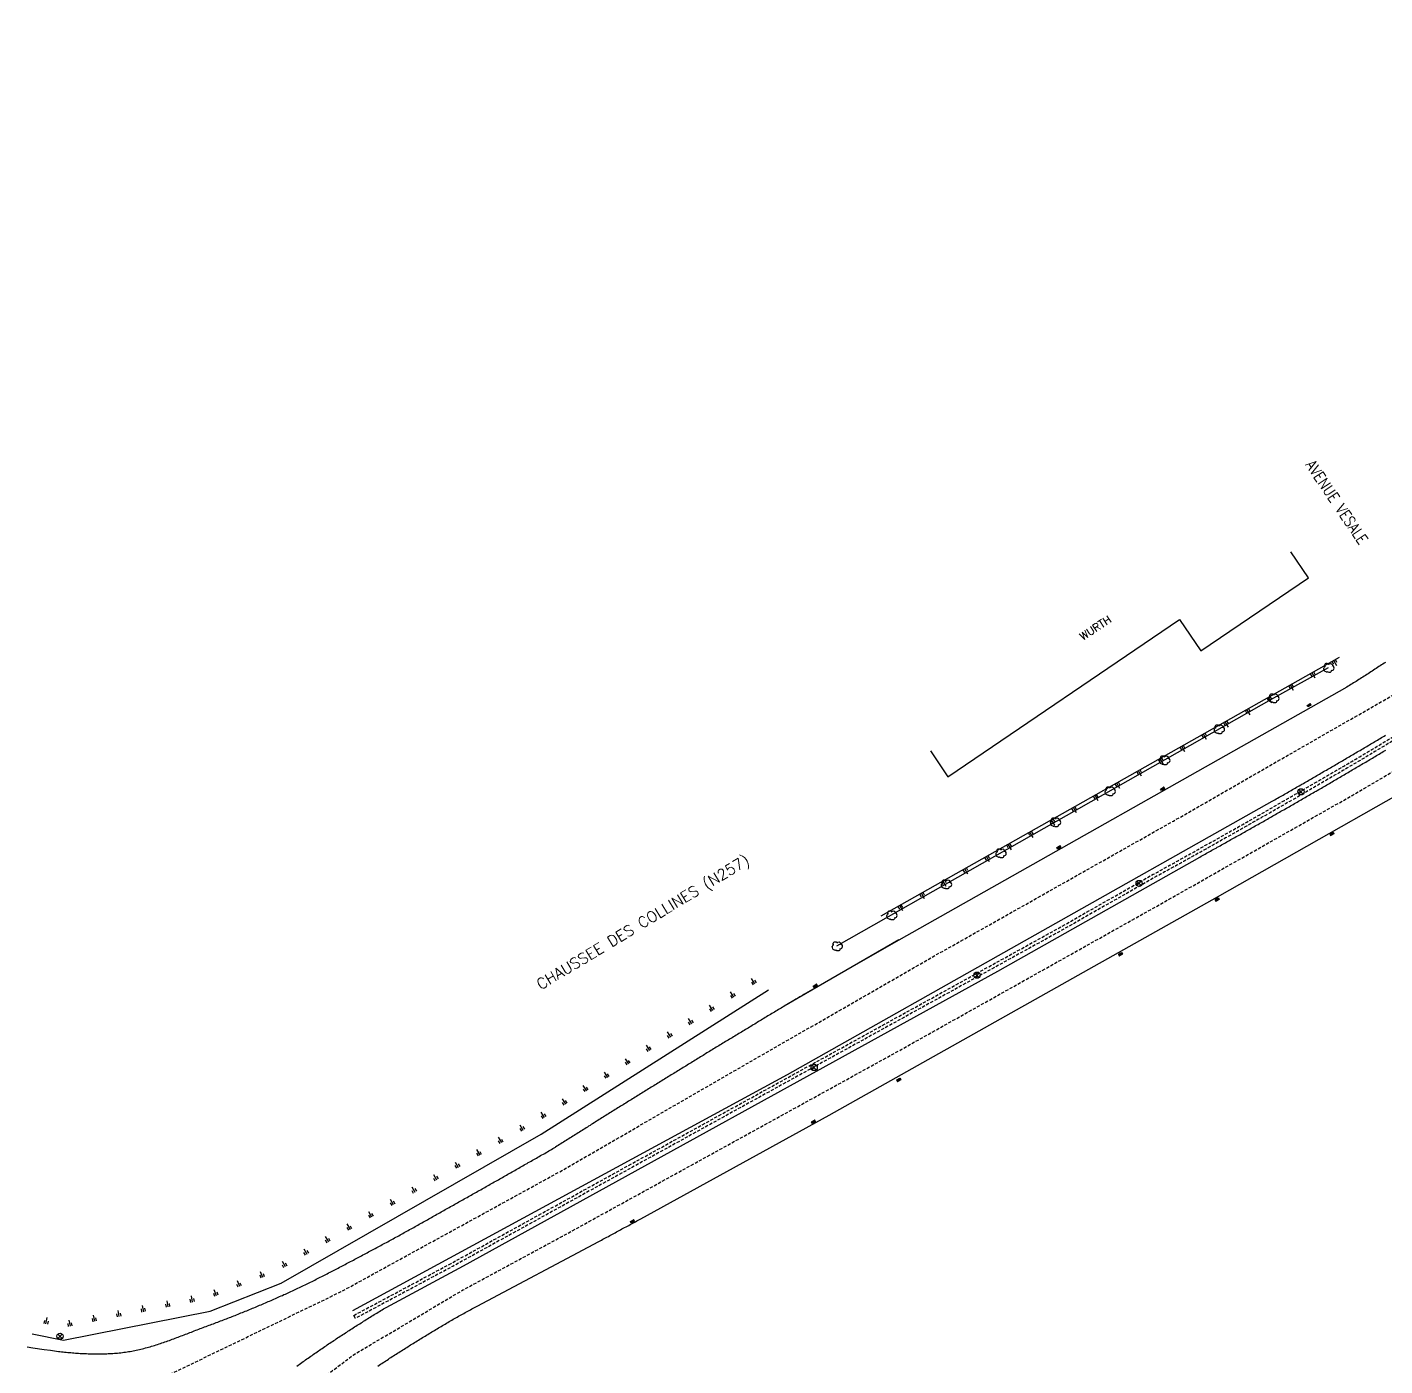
# Model space of a CAD drawing. Header units: millimetres. Extents: x 164999 to 165565, y 157669 to 158000.
# Drawn here: x 165112 to 165329.9, y 157785.1 to 158000 of the extents above; entities that cross this region are included whole.
import ezdxf
from ezdxf.enums import TextEntityAlignment as Align

# ---------------------------------------------------------------- set-up
doc = ezdxf.new("R2010")
doc.units = ezdxf.units.MM
doc.linetypes.add('DASHED', pattern=[0.75, 0.5, -0.25])
doc.layers.get('0').update_dxf_attribs({"linetype": 'CONTINUOUS'})
for name, color, linetype in [('W0001', 6, 'DASHED'), ('W0008', 7, 'CONTINUOUS'), ('W0100', 7, 'CONTINUOUS'), ('W0112', 1, 'DASHED'), ('W0211', 2, 'CONTINUOUS'), ('W0300', 7, 'CONTINUOUS'), ('W0302', 3, 'CONTINUOUS'), ('W0400', 7, 'CONTINUOUS'), ('W0469', 7, 'CONTINUOUS'), ('W0984', 7, 'CONTINUOUS'), ('W0989', 7, 'CONTINUOUS')]:
    doc.layers.add(name, color=color, linetype=linetype)
doc.styles.get("Standard").update_dxf_attribs({"font": 'romans.shx', "width": 0.85})

# ---------------------------------------------------------------- blocks, each defined once
blk = doc.blocks.new('T400')
for p, q in [((-0.15, 0.3), (0.15, 0.3)), ((-0.15, -0.25), (-0.15, 0.3)), ((-0.15, 0.15), (0.15, 0.15)), ((-0.15, 0), (0.15, 0)), ((0.15, 0.3), (0.15, -0.25)), ((-0.15, -0.15), (0.15, -0.15)), ((-0.15, -0.25), (-0.15, -0.3)), ((-0.15, -0.3), (0.15, -0.3)), ((0.15, -0.3), (0.15, -0.25))]:
    blk.add_line(p, q)
blk = doc.blocks.new('t211o')
at = {"color": 0, "linetype": 'Continuous'}
for p, q in [((-0.29, 0.5), (-0.29, 0)), ((0, 1), (0, 0)), ((0.29, 0.5), (0.29, 0))]:
    blk.add_line(p, q, dxfattribs=at)
blk = doc.blocks.new('T300')
for p, q in [((-0.8, 0.51), (-0.86, 0.34)), ((-0.86, 0.34), (-0.86, 0.17)), ((-0.86, 0.17), (-0.74, 0.06)), ((-0.69, 0.63), (-0.8, 0.51)), ((-0.8, -0.06), (-0.74, 0.06)), ((-0.74, 0.06), (-0.69, 0.11)), ((-0.57, 0.69), (-0.69, 0.63)), ((-0.46, 0.69), (-0.57, 0.69)), ((-0.29, 0.63), (-0.46, 0.69)), ((-0.29, 0.63), (-0.17, 0.74)), ((-0.23, 0.57), (-0.29, 0.63)), ((-0.17, 0.74), (-0.06, 0.8)), ((-0.06, 0.8), (0.06, 0.8)), ((0.06, 0.8), (0.23, 0.74)), ((0.23, 0.74), (0.34, 0.63)), ((0.34, 0.63), (0.4, 0.51)), ((0.46, 0.46), (0.34, 0.46)), ((0.4, 0.51), (0.4, 0.46)), ((0.57, 0.4), (0.46, 0.46)), ((0.57, 0.4), (0.69, 0.29)), ((0.69, 0.29), (0.74, 0.17)), ((0.74, 0.06), (0.69, -0.17)), ((0.74, 0.17), (0.74, 0.06)), ((-0.8, -0.17), (-0.8, -0.06)), ((-0.8, -0.23), (-0.8, -0.17)), ((-0.74, -0.34), (-0.8, -0.23)), ((-0.69, -0.4), (-0.74, -0.34)), ((-0.51, -0.46), (-0.69, -0.4)), ((-0.4, -0.46), (-0.51, -0.46)), ((-0.4, -0.46), (-0.34, -0.46)), ((-0.34, -0.46), (-0.34, -0.4)), ((-0.34, -0.51), (-0.34, -0.46)), ((-0.29, -0.63), (-0.34, -0.51)), ((-0.17, -0.74), (-0.29, -0.63)), ((-0.06, -0.8), (-0.17, -0.74)), ((0.06, -0.8), (-0.06, -0.8)), ((0.17, -0.74), (0.06, -0.8)), ((0.23, -0.69), (0.17, -0.74)), ((0.29, -0.46), (0.23, -0.46)), ((0.29, -0.63), (0.23, -0.69)), ((0.46, -0.4), (0.29, -0.46)), ((0.34, -0.51), (0.29, -0.63)), ((0.34, -0.51), (0.34, -0.46)), ((0.57, -0.34), (0.46, -0.4)), ((0.63, -0.29), (0.57, -0.34)), ((0.69, -0.17), (0.63, -0.29))]:
    blk.add_line(p, q)
blk = doc.blocks.new('T469')
at = {"color": 0, "linetype": 'Continuous', "flags": 128}
for points in [[(-0.35, 0.35), (0.35, -0.35)], [(-0.35, -0.35), (0.35, 0.35)]]:
    blk.add_lwpolyline(points, dxfattribs=at)
at = {"color": 0, "linetype": 'Continuous'}
blk.add_circle((0, 0), 0.5, dxfattribs=at)

msp = doc.modelspace()

# ---------------------------------------------------------------- linework, layer by layer
at = {"layer": 'W0001', "flags": 128}
for points in [[(165126.04, 157779.81), (165136.56, 157784.49), (165162.43, 157796.99), (165197.44, 157816.2), (165227.45, 157833.54), (165258, 157851.09), (165295.99, 157872.54), (165331.01, 157892.64), (165381.92, 157922.93), (165444.11, 157958.41), (165469.32, 157972.84), (165516.18, 158000)], [(165134.46, 157764.07), (165141.89, 157769.71), (165153.2, 157778.4), (165164.37, 157786.81), (165181.96, 157797.25), (165197.93, 157805.88), (165252.3, 157835.85), (165294.35, 157859.44), (165324.67, 157876.64), (165344.36, 157888.18), (165388.68, 157914.9), (165460.56, 157955.54), (165494.76, 157974.88), (165519.33, 157989.47), (165539.04, 157999.76), (165539.61, 158000)]]:
    msp.add_lwpolyline(points, dxfattribs=at)
at = {"layer": 'W0008', "flags": 128}
for points in [[(165330.02, 157898.01), (165329.81, 157897.87), (165329.59, 157897.74), (165329.38, 157897.6), (165329.17, 157897.47), (165328.96, 157897.33), (165328.75, 157897.19), (165328.54, 157897.05), (165328.33, 157896.9), (165328.12, 157896.76), (165327.91, 157896.62), (165327.7, 157896.48), (165327.49, 157896.34), (165327.28, 157896.2), (165327.07, 157896.06), (165326.85, 157895.92), (165326.64, 157895.79), (165326.43, 157895.65), (165326.21, 157895.51), (165326, 157895.38), (165325.78, 157895.24), (165325.57, 157895.11), (165325.35, 157894.97), (165325.14, 157894.84), (165324.92, 157894.71), (165324.71, 157894.57), (165324.49, 157894.44), (165324.27, 157894.31), (165324.05, 157894.18), (165323.84, 157894.05), (165250.72, 157852.72), (165236.69, 157844.68), (165236.48, 157844.55), (165236.26, 157844.43), (165236.05, 157844.3), (165235.83, 157844.17), (165235.62, 157844.05), (165235.41, 157843.92), (165235.19, 157843.79), (165234.98, 157843.66), (165234.77, 157843.54), (165234.55, 157843.41), (165234.34, 157843.28), (165234.13, 157843.15), (165233.91, 157843.03), (165233.7, 157842.9), (165233.49, 157842.77), (165233.27, 157842.64), (165233.06, 157842.51), (165232.85, 157842.39), (165232.63, 157842.26), (165232.42, 157842.13), (165232.21, 157842), (165231.99, 157841.88), (165231.78, 157841.75), (165231.57, 157841.62), (165231.35, 157841.49), (165231.14, 157841.36), (165230.93, 157841.24), (165230.71, 157841.11), (165230.5, 157840.98), (165230.29, 157840.85), (165230.07, 157840.72), (165229.86, 157840.59), (165229.65, 157840.47), (165229.43, 157840.34), (165229.22, 157840.21), (165229.01, 157840.08), (165228.8, 157839.95), (165228.58, 157839.82), (165228.37, 157839.7), (165228.16, 157839.57), (165227.94, 157839.44), (165227.73, 157839.31), (165227.52, 157839.18), (165227.3, 157839.05), (165227.09, 157838.92), (165226.88, 157838.79), (165226.67, 157838.67), (165226.45, 157838.54), (165226.24, 157838.41), (165226.03, 157838.28), (165225.82, 157838.15), (165225.6, 157838.02), (165225.39, 157837.89), (165225.18, 157837.76), (165224.97, 157837.63), (165224.75, 157837.51), (165224.54, 157837.38), (165224.33, 157837.25), (165224.12, 157837.12), (165223.9, 157836.99), (165223.69, 157836.86), (165223.48, 157836.73), (165223.27, 157836.6), (165223.05, 157836.47), (165222.84, 157836.34), (165222.63, 157836.21), (165222.42, 157836.08), (165222.2, 157835.95), (165221.99, 157835.82), (165221.78, 157835.69), (165221.57, 157835.56), (165221.35, 157835.43), (165221.14, 157835.3), (165220.93, 157835.17), (165220.72, 157835.05), (165220.51, 157834.92), (165220.29, 157834.79), (165220.08, 157834.66), (165219.87, 157834.53), (165219.66, 157834.4), (165219.44, 157834.26), (165219.23, 157834.13), (165219.02, 157834), (165218.8, 157833.87), (165218.59, 157833.74), (165218.37, 157833.61), (165218.16, 157833.48), (165217.95, 157833.34), (165217.73, 157833.21), (165217.52, 157833.08), (165217.3, 157832.95), (165217.09, 157832.82), (165216.88, 157832.69), (165216.66, 157832.56), (165216.45, 157832.42), (165216.23, 157832.29), (165216.02, 157832.16), (165215.81, 157832.03), (165215.59, 157831.9), (165215.38, 157831.77), (165215.16, 157831.63), (165214.95, 157831.5), (165214.74, 157831.37), (165214.52, 157831.24), (165214.31, 157831.11), (165214.1, 157830.97), (165213.88, 157830.84), (165213.67, 157830.71), (165213.45, 157830.58), (165213.24, 157830.45), (165213.03, 157830.31), (165212.81, 157830.18), (165212.6, 157830.05), (165212.39, 157829.92), (165212.17, 157829.79), (165211.96, 157829.65), (165211.75, 157829.52), (165211.53, 157829.39), (165211.32, 157829.26), (165211.11, 157829.12), (165210.89, 157828.99), (165210.68, 157828.86), (165210.47, 157828.73), (165210.25, 157828.6), (165210.04, 157828.46), (165209.83, 157828.33), (165209.61, 157828.2), (165209.4, 157828.07), (165209.19, 157827.93), (165208.97, 157827.8), (165208.76, 157827.67), (165208.55, 157827.54), (165208.33, 157827.4), (165208.12, 157827.27), (165207.91, 157827.14), (165207.69, 157827), (165207.48, 157826.87), (165207.27, 157826.74), (165207.05, 157826.61), (165206.84, 157826.47), (165206.63, 157826.34), (165206.41, 157826.21), (165206.2, 157826.08), (165205.99, 157825.94), (165205.77, 157825.81), (165205.56, 157825.68), (165205.35, 157825.54), (165205.14, 157825.41), (165204.92, 157825.28), (165204.71, 157825.14), (165204.5, 157825.01), (165204.28, 157824.88), (165204.07, 157824.74), (165203.86, 157824.61), (165203.64, 157824.48), (165203.43, 157824.35), (165203.22, 157824.21), (165203.01, 157824.08), (165202.79, 157823.95), (165202.58, 157823.81), (165202.37, 157823.68), (165202.15, 157823.55), (165201.94, 157823.41), (165201.73, 157823.28), (165201.52, 157823.15), (165201.3, 157823.01), (165201.09, 157822.88), (165200.88, 157822.74), (165200.67, 157822.61), (165200.45, 157822.48), (165200.24, 157822.34), (165200.03, 157822.21), (165199.82, 157822.08), (165199.6, 157821.94), (165199.39, 157821.81), (165199.18, 157821.68), (165198.97, 157821.54), (165198.75, 157821.41), (165198.54, 157821.27), (165198.33, 157821.14), (165198.12, 157821.01), (165197.9, 157820.87), (165197.69, 157820.74), (165197.48, 157820.6), (165197.27, 157820.47), (165197.05, 157820.34), (165196.84, 157820.2)], [(165164.32, 157793.94), (165234.06, 157831.83), (165311.86, 157875.73), (165312.08, 157875.85), (165312.3, 157875.97), (165312.51, 157876.1), (165312.73, 157876.22), (165312.95, 157876.35), (165313.17, 157876.47), (165313.38, 157876.59), (165313.6, 157876.72), (165313.82, 157876.84), (165314.04, 157876.97), (165314.25, 157877.09), (165314.47, 157877.22), (165314.69, 157877.34), (165314.91, 157877.46), (165315.12, 157877.59), (165315.34, 157877.71), (165315.56, 157877.84), (165315.78, 157877.96), (165315.99, 157878.09), (165316.21, 157878.21), (165316.43, 157878.34), (165316.64, 157878.46), (165316.86, 157878.59), (165317.08, 157878.71), (165317.3, 157878.84), (165317.51, 157878.96), (165317.73, 157879.09), (165317.95, 157879.21), (165318.16, 157879.34), (165318.38, 157879.46), (165318.6, 157879.59), (165318.81, 157879.71), (165319.03, 157879.84), (165319.25, 157879.97), (165319.46, 157880.09), (165319.68, 157880.22), (165319.9, 157880.34), (165320.11, 157880.47), (165320.33, 157880.59), (165320.55, 157880.72), (165320.76, 157880.85), (165320.98, 157880.97), (165321.2, 157881.1), (165321.41, 157881.22), (165321.63, 157881.35), (165321.85, 157881.48), (165322.06, 157881.6), (165322.28, 157881.73), (165322.49, 157881.86), (165322.71, 157881.98), (165322.93, 157882.11), (165323.14, 157882.23), (165323.36, 157882.36), (165323.58, 157882.49), (165323.79, 157882.61), (165324.01, 157882.74), (165324.22, 157882.87), (165324.44, 157883), (165324.66, 157883.12), (165324.87, 157883.25), (165325.09, 157883.38), (165325.3, 157883.5), (165325.52, 157883.63), (165325.73, 157883.76), (165325.95, 157883.89), (165326.17, 157884.01), (165326.38, 157884.14), (165326.6, 157884.27), (165326.81, 157884.39), (165327.03, 157884.52), (165327.24, 157884.65), (165327.46, 157884.78), (165327.67, 157884.91), (165327.89, 157885.03), (165328.11, 157885.16), (165328.32, 157885.29), (165328.54, 157885.42), (165328.75, 157885.54), (165328.97, 157885.67), (165329.18, 157885.8), (165329.4, 157885.93), (165329.61, 157886.06), (165329.83, 157886.19), (165330.04, 157886.31)], [(165168.34, 157785.04), (165168.55, 157785.18), (165168.75, 157785.32), (165168.96, 157785.46), (165169.17, 157785.6), (165169.38, 157785.73), (165169.59, 157785.87), (165169.8, 157786.01), (165170.01, 157786.14), (165170.21, 157786.28), (165170.42, 157786.41), (165170.63, 157786.55), (165170.84, 157786.68), (165171.05, 157786.82), (165171.26, 157786.95), (165171.47, 157787.09), (165171.68, 157787.22), (165171.89, 157787.36), (165172.1, 157787.49), (165172.31, 157787.62), (165172.53, 157787.76), (165172.74, 157787.89), (165172.95, 157788.02), (165173.16, 157788.16), (165173.37, 157788.29), (165173.58, 157788.42), (165173.79, 157788.55), (165174, 157788.68), (165174.22, 157788.82), (165174.43, 157788.95), (165174.64, 157789.08), (165174.85, 157789.21), (165175.07, 157789.34), (165175.28, 157789.47), (165175.49, 157789.6), (165175.7, 157789.73), (165175.92, 157789.86), (165176.13, 157789.99), (165176.34, 157790.12), (165176.56, 157790.25), (165176.77, 157790.38), (165176.98, 157790.51), (165177.2, 157790.64), (165177.41, 157790.77), (165177.62, 157790.9), (165177.84, 157791.03), (165178.05, 157791.15), (165178.26, 157791.28), (165178.48, 157791.41), (165178.69, 157791.54), (165178.91, 157791.67), (165179.12, 157791.79), (165179.34, 157791.92), (165179.55, 157792.05), (165179.76, 157792.17), (165179.97, 157792.3), (165180.18, 157792.42), (165180.39, 157792.54), (165180.6, 157792.67), (165180.82, 157792.79), (165181.03, 157792.91), (165181.24, 157793.03), (165181.46, 157793.15), (165181.67, 157793.27), (165181.88, 157793.39), (165182.1, 157793.5), (165182.31, 157793.62), (165182.53, 157793.74), (165182.74, 157793.85), (165182.96, 157793.97), (165183.17, 157794.08), (165183.39, 157794.2), (165183.6, 157794.31), (165183.82, 157794.42), (165184.04, 157794.54), (165184.26, 157794.65), (165203.78, 157805.03), (165204, 157805.15), (165204.22, 157805.27), (165204.44, 157805.39), (165204.65, 157805.51), (165204.87, 157805.62), (165205.09, 157805.74), (165205.31, 157805.86), (165205.53, 157805.98), (165205.74, 157806.1), (165205.96, 157806.22), (165206.18, 157806.34), (165206.4, 157806.45), (165206.62, 157806.57), (165206.84, 157806.69), (165207.06, 157806.81), (165207.27, 157806.93), (165207.49, 157807.05), (165207.71, 157807.16), (165207.93, 157807.28), (165208.15, 157807.4), (165208.37, 157807.52), (165208.58, 157807.63), (165208.8, 157807.75), (165209.01, 157807.86), (165209.23, 157807.98), (165209.44, 157808.1), (165209.66, 157808.21), (165209.87, 157808.33), (165210.09, 157808.44), (165210.3, 157808.56), (165210.52, 157808.67), (165240.75, 157825.3), (165303.1, 157860.37), (165346.45, 157884.97)], [(165155.31, 157785.02), (165155.51, 157785.17), (165155.71, 157785.31), (165155.92, 157785.46), (165156.12, 157785.6), (165156.32, 157785.75), (165156.52, 157785.89), (165156.73, 157786.04), (165156.93, 157786.18), (165157.13, 157786.32), (165157.34, 157786.47), (165157.54, 157786.61), (165157.75, 157786.75), (165157.95, 157786.89), (165158.15, 157787.03), (165158.36, 157787.18), (165158.56, 157787.32), (165158.77, 157787.46), (165158.97, 157787.6), (165159.18, 157787.74), (165159.38, 157787.88), (165159.59, 157788.02), (165159.79, 157788.16), (165160, 157788.3), (165160.21, 157788.44), (165160.41, 157788.58), (165160.62, 157788.72), (165160.83, 157788.86), (165161.03, 157788.99), (165161.24, 157789.13), (165161.45, 157789.27), (165161.65, 157789.41), (165161.86, 157789.55), (165162.07, 157789.68), (165162.27, 157789.82), (165162.48, 157789.96), (165162.69, 157790.09), (165162.9, 157790.23), (165163.11, 157790.36), (165163.32, 157790.5), (165163.52, 157790.64), (165163.73, 157790.77), (165163.94, 157790.91), (165164.15, 157791.04), (165164.36, 157791.18), (165164.57, 157791.31), (165164.78, 157791.44), (165164.99, 157791.58), (165165.2, 157791.71), (165165.41, 157791.84), (165165.62, 157791.98), (165165.83, 157792.11), (165166.04, 157792.24), (165166.25, 157792.37), (165166.46, 157792.51), (165166.67, 157792.64), (165166.88, 157792.77), (165167.09, 157792.9), (165167.31, 157793.03), (165167.52, 157793.16), (165167.73, 157793.29), (165167.94, 157793.42), (165168.15, 157793.55), (165168.37, 157793.68), (165168.58, 157793.81), (165168.79, 157793.94), (165169, 157794.07), (165169.22, 157794.2), (165169.43, 157794.33), (165169.64, 157794.46), (165182.06, 157801.15), (165267.84, 157848.44), (165300.22, 157866.76), (165300.44, 157866.88), (165300.65, 157867), (165300.87, 157867.12), (165301.09, 157867.24), (165301.31, 157867.36), (165301.53, 157867.48), (165301.75, 157867.6), (165301.96, 157867.73), (165302.18, 157867.85), (165302.4, 157867.97), (165302.62, 157868.09), (165302.84, 157868.21), (165303.05, 157868.33), (165303.27, 157868.45), (165303.49, 157868.58), (165303.71, 157868.7), (165303.93, 157868.82), (165304.14, 157868.94), (165304.36, 157869.06), (165304.58, 157869.18), (165304.8, 157869.31), (165305.01, 157869.43), (165305.23, 157869.55), (165305.45, 157869.67), (165305.67, 157869.79), (165305.88, 157869.92), (165306.1, 157870.04), (165306.32, 157870.16), (165306.54, 157870.28), (165306.75, 157870.4), (165306.97, 157870.53), (165307.19, 157870.65), (165307.41, 157870.77), (165307.62, 157870.89), (165307.84, 157871.02), (165308.06, 157871.14), (165308.28, 157871.26), (165308.49, 157871.38), (165308.71, 157871.51), (165308.93, 157871.63), (165309.14, 157871.75), (165309.36, 157871.88), (165309.58, 157872), (165309.8, 157872.12), (165310.01, 157872.25), (165310.23, 157872.37), (165310.45, 157872.49), (165310.66, 157872.61), (165310.88, 157872.74), (165311.1, 157872.86), (165311.31, 157872.98), (165311.53, 157873.11), (165311.75, 157873.23), (165311.96, 157873.36), (165312.18, 157873.48), (165312.4, 157873.6), (165312.62, 157873.73), (165312.83, 157873.85), (165313.05, 157873.97), (165313.26, 157874.1), (165313.48, 157874.22), (165313.7, 157874.35), (165313.91, 157874.47), (165314.13, 157874.59), (165314.35, 157874.72), (165314.56, 157874.84), (165314.78, 157874.97), (165315, 157875.09), (165315.21, 157875.21), (165315.43, 157875.34), (165315.65, 157875.46), (165315.86, 157875.59), (165316.08, 157875.71), (165316.29, 157875.84), (165316.51, 157875.96), (165316.73, 157876.09), (165316.94, 157876.21), (165317.16, 157876.34), (165317.37, 157876.46), (165317.59, 157876.59), (165317.81, 157876.71), (165318.02, 157876.84), (165318.24, 157876.96), (165318.45, 157877.09), (165318.67, 157877.21), (165318.89, 157877.34), (165319.1, 157877.46), (165319.32, 157877.59), (165319.53, 157877.71), (165319.75, 157877.84), (165319.96, 157877.96), (165320.18, 157878.09), (165320.4, 157878.21), (165320.61, 157878.34), (165320.83, 157878.47), (165321.04, 157878.59), (165321.26, 157878.72), (165321.47, 157878.84), (165321.69, 157878.97), (165321.9, 157879.09), (165322.12, 157879.22), (165322.33, 157879.35), (165322.55, 157879.47), (165322.77, 157879.6), (165322.98, 157879.73), (165323.2, 157879.85), (165323.41, 157879.98), (165323.63, 157880.1), (165323.84, 157880.23), (165324.06, 157880.36), (165324.27, 157880.48), (165324.49, 157880.61), (165324.7, 157880.74), (165324.92, 157880.86), (165325.13, 157880.99), (165325.35, 157881.12), (165325.57, 157881.25), (165325.78, 157881.37), (165326, 157881.5), (165326.21, 157881.63), (165326.43, 157881.76), (165326.65, 157881.89), (165326.86, 157882.01), (165327.08, 157882.14), (165327.29, 157882.27), (165327.51, 157882.4), (165327.72, 157882.53), (165327.94, 157882.65), (165328.15, 157882.78), (165328.37, 157882.91), (165328.59, 157883.04), (165328.8, 157883.17), (165329.02, 157883.3), (165329.23, 157883.43), (165329.45, 157883.55), (165329.66, 157883.68), (165329.88, 157883.81), (165330.09, 157883.94)], [(165233.52, 157842.89), (165251.92, 157853.5)], [(165112.03, 157788.11), (165112.96, 157787.98), (165114.75, 157787.72), (165115.77, 157787.57), (165117.04, 157787.39), (165117.29, 157787.36), (165117.54, 157787.33), (165117.8, 157787.3), (165118.05, 157787.27), (165118.3, 157787.25), (165118.55, 157787.23), (165118.8, 157787.21), (165119.05, 157787.19), (165119.3, 157787.17), (165119.55, 157787.15), (165119.8, 157787.13), (165120.05, 157787.11), (165120.3, 157787.09), (165120.55, 157787.08), (165120.8, 157787.06), (165121.05, 157787.05), (165121.3, 157787.04), (165121.55, 157787.03), (165121.8, 157787.02), (165122.05, 157787.01), (165122.3, 157787), (165122.55, 157787), (165122.8, 157786.99), (165123.06, 157786.99), (165123.31, 157786.99), (165123.56, 157786.99), (165123.81, 157786.99), (165124.06, 157786.99), (165124.31, 157787), (165124.56, 157787.01), (165124.81, 157787.01), (165125.06, 157787.03), (165125.31, 157787.04), (165125.56, 157787.05), (165125.81, 157787.07), (165126.06, 157787.09), (165126.31, 157787.11), (165126.56, 157787.13), (165126.81, 157787.16), (165127.06, 157787.18), (165127.31, 157787.21), (165127.56, 157787.25), (165127.81, 157787.28), (165128.06, 157787.32), (165128.31, 157787.36), (165128.56, 157787.4), (165128.81, 157787.44), (165129.06, 157787.49), (165129.31, 157787.54), (165129.55, 157787.59), (165129.8, 157787.65), (165130.05, 157787.7), (165130.29, 157787.76), (165130.54, 157787.82), (165130.78, 157787.88), (165131.03, 157787.94), (165131.27, 157788.01), (165131.51, 157788.08), (165131.75, 157788.14), (165132, 157788.21), (165132.24, 157788.29), (165132.48, 157788.36), (165132.72, 157788.43), (165132.96, 157788.51), (165133.2, 157788.59), (165133.44, 157788.67), (165133.67, 157788.75), (165133.91, 157788.83), (165134.15, 157788.91), (165134.39, 157788.99), (165134.62, 157789.08), (165134.86, 157789.16), (165135.1, 157789.25), (165135.33, 157789.33), (165135.57, 157789.42), (165135.81, 157789.51), (165136.04, 157789.6), (165136.28, 157789.69), (165136.51, 157789.78), (165136.75, 157789.87), (165136.98, 157789.96), (165137.22, 157790.05), (165137.45, 157790.14), (165137.69, 157790.23), (165137.92, 157790.32), (165138.16, 157790.41), (165138.39, 157790.5), (165138.63, 157790.6), (165138.86, 157790.69), (165139.1, 157790.78), (165139.33, 157790.87), (165139.57, 157790.96), (165139.8, 157791.05), (165140.04, 157791.14), (165140.27, 157791.23), (165140.51, 157791.32), (165140.75, 157791.4), (165140.98, 157791.49), (165141.22, 157791.58), (165141.45, 157791.66), (165141.68, 157791.75), (165141.92, 157791.84), (165142.15, 157791.93), (165142.39, 157792.01), (165142.62, 157792.1), (165142.85, 157792.19), (165143.09, 157792.28), (165143.32, 157792.37), (165143.55, 157792.46), (165143.79, 157792.55), (165144.02, 157792.64), (165144.25, 157792.73), (165144.49, 157792.82), (165144.72, 157792.91), (165144.95, 157793), (165145.18, 157793.09), (165145.42, 157793.18), (165145.65, 157793.28), (165145.88, 157793.37), (165146.11, 157793.46), (165146.34, 157793.56), (165146.58, 157793.65), (165146.81, 157793.74), (165147.04, 157793.84), (165147.27, 157793.93), (165147.5, 157794.03), (165147.73, 157794.12), (165147.96, 157794.22), (165148.2, 157794.31), (165148.43, 157794.41), (165148.66, 157794.5), (165148.89, 157794.6), (165149.12, 157794.7), (165149.35, 157794.79), (165149.58, 157794.89), (165149.81, 157794.99), (165150.04, 157795.09), (165150.27, 157795.19), (165150.5, 157795.28), (165150.73, 157795.38), (165150.95, 157795.48), (165151.18, 157795.58), (165151.41, 157795.68), (165151.64, 157795.78), (165151.87, 157795.88), (165152.1, 157795.99), (165152.33, 157796.09), (165152.55, 157796.19), (165152.78, 157796.29), (165153.01, 157796.39), (165153.24, 157796.5), (165153.47, 157796.6), (165153.69, 157796.7), (165153.92, 157796.81), (165154.15, 157796.91), (165154.37, 157797.02), (165154.6, 157797.12), (165154.83, 157797.23), (165155.05, 157797.33), (165155.28, 157797.44), (165155.5, 157797.55), (165155.73, 157797.65), (165155.95, 157797.76), (165156.18, 157797.87), (165156.4, 157797.98), (165156.63, 157798.08), (165156.85, 157798.19), (165157.08, 157798.3), (165157.3, 157798.41), (165157.52, 157798.52), (165157.75, 157798.63), (165157.97, 157798.74), (165158.19, 157798.85), (165158.42, 157798.97), (165158.64, 157799.08), (165158.86, 157799.19), (165159.08, 157799.3), (165159.31, 157799.41), (165159.53, 157799.53), (165159.75, 157799.64), (165159.97, 157799.75), (165160.2, 157799.87), (165160.42, 157799.98), (165160.64, 157800.09), (165160.86, 157800.21), (165161.08, 157800.32), (165161.3, 157800.44), (165161.52, 157800.55), (165161.75, 157800.67), (165161.97, 157800.78), (165162.19, 157800.9), (165162.41, 157801.01), (165162.63, 157801.13), (165162.85, 157801.24), (165163.07, 157801.36), (165163.29, 157801.48), (165163.51, 157801.59), (165163.73, 157801.71), (165163.95, 157801.83), (165164.17, 157801.94), (165164.39, 157802.06), (165164.61, 157802.18), (165164.83, 157802.29), (165165.05, 157802.41), (165165.27, 157802.53), (165165.49, 157802.64), (165165.71, 157802.76), (165165.93, 157802.88), (165166.15, 157803), (165166.37, 157803.11), (165166.59, 157803.23), (165166.81, 157803.35), (165167.03, 157803.47), (165167.25, 157803.58), (165167.47, 157803.7), (165167.69, 157803.82), (165167.91, 157803.93), (165168.13, 157804.05), (165168.35, 157804.17), (165168.58, 157804.29), (165168.8, 157804.41), (165169.02, 157804.53), (165169.24, 157804.65), (165169.46, 157804.76), (165169.68, 157804.88), (165169.9, 157805), (165170.12, 157805.12), (165170.35, 157805.24), (165170.57, 157805.36), (165170.79, 157805.49), (165171.01, 157805.61), (165171.23, 157805.73), (165171.45, 157805.85), (165171.67, 157805.97), (165171.89, 157806.09), (165172.11, 157806.21), (165172.33, 157806.33), (165172.55, 157806.46), (165172.77, 157806.58), (165172.99, 157806.7), (165173.21, 157806.82), (165173.42, 157806.95), (165173.64, 157807.07), (165173.86, 157807.19), (165174.08, 157807.31), (165174.3, 157807.44), (165174.52, 157807.56), (165174.74, 157807.68), (165174.96, 157807.81), (165175.18, 157807.93), (165175.4, 157808.05), (165175.62, 157808.17), (165175.84, 157808.3), (165176.06, 157808.42), (165176.27, 157808.54), (165176.49, 157808.67), (165176.71, 157808.79), (165176.93, 157808.91), (165177.15, 157809.04), (165177.37, 157809.16), (165177.59, 157809.28), (165177.81, 157809.41), (165178.03, 157809.53), (165178.25, 157809.65), (165178.46, 157809.78), (165178.68, 157809.9), (165178.9, 157810.02), (165179.12, 157810.15), (165179.34, 157810.27), (165179.56, 157810.39), (165179.78, 157810.52), (165180, 157810.64), (165180.22, 157810.76), (165180.44, 157810.89), (165180.66, 157811.01), (165180.88, 157811.13), (165181.09, 157811.25), (165181.31, 157811.38), (165181.53, 157811.5), (165181.75, 157811.62), (165181.97, 157811.75), (165182.19, 157811.87), (165182.41, 157811.99), (165182.63, 157812.12), (165182.85, 157812.24), (165183.07, 157812.36), (165183.29, 157812.49), (165183.51, 157812.61), (165183.72, 157812.74), (165183.94, 157812.86), (165184.16, 157812.98), (165184.38, 157813.11), (165184.6, 157813.23), (165184.82, 157813.35), (165185.04, 157813.48), (165185.26, 157813.6), (165185.48, 157813.72), (165185.7, 157813.85), (165185.91, 157813.97), (165186.13, 157814.1), (165186.35, 157814.22), (165186.57, 157814.34), (165186.79, 157814.47), (165187.01, 157814.59), (165187.23, 157814.71), (165187.45, 157814.84), (165187.67, 157814.96), (165187.88, 157815.09), (165188.1, 157815.21), (165188.32, 157815.33), (165188.54, 157815.46), (165188.76, 157815.58), (165188.98, 157815.71), (165189.2, 157815.83), (165189.41, 157815.96), (165189.63, 157816.08), (165189.85, 157816.2), (165190.07, 157816.33), (165190.29, 157816.45), (165190.51, 157816.58), (165190.73, 157816.7), (165190.95, 157816.83), (165191.16, 157816.95), (165191.38, 157817.07), (165191.6, 157817.2), (165191.82, 157817.32), (165192.04, 157817.45), (165192.26, 157817.57), (165192.47, 157817.7), (165192.69, 157817.82), (165192.91, 157817.95), (165193.13, 157818.07), (165193.35, 157818.19), (165193.57, 157818.32), (165193.79, 157818.44), (165194, 157818.57), (165194.22, 157818.69), (165194.44, 157818.82), (165194.66, 157818.94), (165194.88, 157819.07), (165195.1, 157819.19), (165195.31, 157819.32), (165195.53, 157819.44), (165195.75, 157819.57), (165195.97, 157819.69), (165196.19, 157819.82), (165196.4, 157819.94), (165196.62, 157820.07), (165196.84, 157820.19)]]:
    msp.add_lwpolyline(points, dxfattribs=at)
at = {"layer": 'W0100', "flags": 128}
msp.add_lwpolyline([(165257, 157883.79), (165259.8, 157879.65), (165296.98, 157904.88), (165300.38, 157899.87), (165317.66, 157911.6), (165314.85, 157915.74)], dxfattribs=at)
at = {"layer": 'W0112', "flags": 128}
msp.add_lwpolyline([(165164.47, 157793.17), (165180.07, 157801.52), (165277.66, 157855.39), (165292.77, 157863.99), (165293, 157864.11), (165293.22, 157864.23), (165293.43, 157864.35), (165293.65, 157864.47), (165293.87, 157864.59), (165294.09, 157864.71), (165294.31, 157864.83), (165294.52, 157864.95), (165294.74, 157865.07), (165294.96, 157865.19), (165295.18, 157865.31), (165295.4, 157865.44), (165295.62, 157865.56), (165295.83, 157865.68), (165296.05, 157865.8), (165296.27, 157865.92), (165296.49, 157866.04), (165296.71, 157866.16), (165296.92, 157866.28), (165297.14, 157866.4), (165297.36, 157866.52), (165297.58, 157866.64), (165297.79, 157866.76), (165298.01, 157866.89), (165298.23, 157867.01), (165298.45, 157867.13), (165298.67, 157867.25), (165298.88, 157867.37), (165299.1, 157867.49), (165299.32, 157867.61), (165299.54, 157867.73), (165299.75, 157867.86), (165299.97, 157867.98), (165300.19, 157868.1), (165300.41, 157868.22), (165300.62, 157868.34), (165300.84, 157868.46), (165301.06, 157868.59), (165301.28, 157868.71), (165301.49, 157868.83), (165301.71, 157868.95), (165301.93, 157869.07), (165302.15, 157869.19), (165302.36, 157869.32), (165302.58, 157869.44), (165302.8, 157869.56), (165303.02, 157869.68), (165303.23, 157869.81), (165303.45, 157869.93), (165303.67, 157870.05), (165303.88, 157870.17), (165304.1, 157870.29), (165304.32, 157870.42), (165304.54, 157870.54), (165304.75, 157870.66), (165304.97, 157870.78), (165305.19, 157870.91), (165305.4, 157871.03), (165305.62, 157871.15), (165305.84, 157871.27), (165306.05, 157871.4), (165306.27, 157871.52), (165306.49, 157871.64), (165306.71, 157871.77), (165306.92, 157871.89), (165307.14, 157872.01), (165307.36, 157872.13), (165307.57, 157872.26), (165307.79, 157872.38), (165308.01, 157872.5), (165308.22, 157872.63), (165308.44, 157872.75), (165308.66, 157872.87), (165308.87, 157873), (165309.09, 157873.12), (165309.31, 157873.24), (165309.52, 157873.37), (165309.74, 157873.49), (165309.95, 157873.61), (165310.17, 157873.74), (165310.39, 157873.86), (165310.6, 157873.98), (165310.82, 157874.11), (165311.04, 157874.23), (165311.25, 157874.36), (165311.47, 157874.48), (165311.69, 157874.6), (165311.9, 157874.73), (165312.12, 157874.85), (165312.33, 157874.97), (165312.55, 157875.1), (165312.77, 157875.22), (165312.98, 157875.35), (165313.2, 157875.47), (165313.41, 157875.59), (165313.63, 157875.72), (165313.85, 157875.84), (165314.06, 157875.97), (165314.28, 157876.09), (165314.49, 157876.22), (165314.71, 157876.34), (165314.93, 157876.47), (165315.14, 157876.59), (165315.36, 157876.71), (165315.57, 157876.84), (165315.79, 157876.96), (165316.01, 157877.09), (165316.22, 157877.21), (165316.44, 157877.34), (165316.65, 157877.46), (165316.87, 157877.59), (165317.08, 157877.71), (165317.3, 157877.84), (165317.52, 157877.96), (165317.73, 157878.09), (165317.95, 157878.21), (165318.16, 157878.34), (165318.38, 157878.46), (165318.59, 157878.59), (165318.81, 157878.71), (165319.02, 157878.84), (165319.24, 157878.96), (165319.45, 157879.09), (165319.67, 157879.21), (165319.89, 157879.34), (165320.1, 157879.47), (165320.32, 157879.59), (165320.53, 157879.72), (165320.75, 157879.84), (165320.96, 157879.97), (165321.18, 157880.09), (165321.39, 157880.22), (165321.61, 157880.35), (165321.82, 157880.47), (165322.04, 157880.6), (165322.25, 157880.72), (165322.47, 157880.85), (165322.68, 157880.98), (165322.9, 157881.1), (165323.11, 157881.23), (165323.33, 157881.35), (165323.54, 157881.48), (165323.76, 157881.61), (165323.97, 157881.73), (165324.19, 157881.86), (165324.4, 157881.99), (165324.62, 157882.11), (165324.83, 157882.24), (165325.05, 157882.37), (165325.26, 157882.49), (165325.48, 157882.62), (165325.69, 157882.75), (165325.91, 157882.87), (165326.12, 157883), (165326.34, 157883.13), (165326.55, 157883.26), (165326.77, 157883.38), (165326.98, 157883.51), (165327.2, 157883.64), (165327.41, 157883.77), (165327.62, 157883.9), (165327.84, 157884.02), (165328.05, 157884.15), (165328.27, 157884.28), (165328.48, 157884.41), (165328.7, 157884.54), (165328.91, 157884.66), (165329.13, 157884.79), (165329.34, 157884.92), (165329.55, 157885.05), (165329.77, 157885.18), (165329.98, 157885.31), (165330.2, 157885.43), (165330.41, 157885.56), (165330.62, 157885.69), (165330.84, 157885.82), (165331.05, 157885.95), (165331.26, 157886.08), (165331.48, 157886.21), (165331.69, 157886.34), (165331.91, 157886.47), (165332.12, 157886.6), (165332.33, 157886.73), (165332.55, 157886.86), (165332.76, 157886.98), (165332.97, 157887.11), (165333.19, 157887.24), (165333.4, 157887.37), (165333.61, 157887.5), (165333.83, 157887.63), (165334.04, 157887.76), (165334.25, 157887.89), (165334.47, 157888.02), (165334.68, 157888.15), (165334.89, 157888.28), (165335.11, 157888.41), (165335.32, 157888.54), (165335.53, 157888.67), (165335.75, 157888.81), (165335.96, 157888.94), (165336.17, 157889.07), (165336.38, 157889.2), (165336.6, 157889.33), (165336.81, 157889.46), (165337.02, 157889.59), (165337.23, 157889.72), (165337.45, 157889.85), (165337.66, 157889.98), (165337.87, 157890.11), (165338.09, 157890.24), (165338.3, 157890.38), (165338.51, 157890.51), (165338.72, 157890.64), (165338.94, 157890.77), (165339.15, 157890.9), (165339.36, 157891.03), (165339.57, 157891.16), (165339.78, 157891.29), (165340, 157891.43), (165340.21, 157891.56), (165340.42, 157891.69), (165340.63, 157891.82), (165340.85, 157891.95), (165341.06, 157892.09), (165341.27, 157892.22), (165341.48, 157892.35), (165341.69, 157892.48), (165341.91, 157892.61), (165342.12, 157892.75), (165342.33, 157892.88), (165342.54, 157893.01), (165342.75, 157893.14), (165342.97, 157893.27), (165343.18, 157893.41), (165343.39, 157893.54), (165343.6, 157893.67), (165343.81, 157893.81), (165344.03, 157893.94), (165344.24, 157894.07), (165344.45, 157894.2), (165344.66, 157894.34), (165344.87, 157894.47), (165345.09, 157894.6), (165345.3, 157894.74), (165345.51, 157894.87), (165345.72, 157895.01), (165345.93, 157895.14), (165346.14, 157895.27), (165346.35, 157895.41), (165346.56, 157895.54), (165346.78, 157895.68), (165346.99, 157895.81), (165347.2, 157895.94), (165347.41, 157896.08), (165347.62, 157896.21), (165347.83, 157896.35), (165348.04, 157896.48), (165348.25, 157896.62), (165348.46, 157896.75), (165348.67, 157896.89), (165348.88, 157897.02), (165349.09, 157897.16), (165349.3, 157897.29), (165349.52, 157897.43), (165349.73, 157897.57), (165349.94, 157897.7), (165350.15, 157897.84), (165350.36, 157897.97), (165350.57, 157898.11), (165350.78, 157898.24), (165350.99, 157898.38), (165351.2, 157898.52), (165351.41, 157898.65), (165351.61, 157898.79), (165351.82, 157898.93), (165352.03, 157899.06), (165352.24, 157899.2), (165352.45, 157899.34), (165352.66, 157899.47), (165352.87, 157899.61), (165353.08, 157899.75), (165353.29, 157899.89), (165353.5, 157900.02), (165353.71, 157900.16), (165353.92, 157900.3), (165354.13, 157900.44), (165354.43, 157899.98), (165354.22, 157899.84), (165354.01, 157899.71), (165353.8, 157899.57), (165353.59, 157899.43), (165353.38, 157899.29), (165353.17, 157899.16), (165352.96, 157899.02), (165352.75, 157898.88), (165352.54, 157898.74), (165352.33, 157898.61), (165352.12, 157898.47), (165351.91, 157898.33), (165351.7, 157898.2), (165351.49, 157898.06), (165351.28, 157897.92), (165351.07, 157897.79), (165350.86, 157897.65), (165350.65, 157897.52), (165350.44, 157897.38), (165350.23, 157897.24), (165350.02, 157897.11), (165349.81, 157896.97), (165349.6, 157896.84), (165349.39, 157896.7), (165349.18, 157896.57), (165348.97, 157896.43), (165348.76, 157896.3), (165348.55, 157896.16), (165348.33, 157896.03), (165348.12, 157895.89), (165347.91, 157895.76), (165347.7, 157895.62), (165347.49, 157895.49), (165347.28, 157895.35), (165347.07, 157895.22), (165346.86, 157895.08), (165346.65, 157894.95), (165346.43, 157894.81), (165346.22, 157894.68), (165346.01, 157894.55), (165345.8, 157894.41), (165345.59, 157894.28), (165345.38, 157894.14), (165345.16, 157894.01), (165344.95, 157893.88), (165344.74, 157893.74), (165344.53, 157893.61), (165344.32, 157893.48), (165344.1, 157893.34), (165343.89, 157893.21), (165343.68, 157893.08), (165343.47, 157892.95), (165343.25, 157892.81), (165343.04, 157892.68), (165342.83, 157892.55), (165342.62, 157892.42), (165342.41, 157892.28), (165342.19, 157892.15), (165341.98, 157892.02), (165341.77, 157891.89), (165341.56, 157891.76), (165341.35, 157891.62), (165341.13, 157891.49), (165340.92, 157891.36), (165340.71, 157891.23), (165340.5, 157891.1), (165340.28, 157890.96), (165340.07, 157890.83), (165339.86, 157890.7), (165339.65, 157890.57), (165339.43, 157890.44), (165339.22, 157890.31), (165339.01, 157890.18), (165338.8, 157890.04), (165338.58, 157889.91), (165338.37, 157889.78), (165338.16, 157889.65), (165337.95, 157889.52), (165337.73, 157889.39), (165337.52, 157889.26), (165337.31, 157889.13), (165337.09, 157889), (165336.88, 157888.86), (165336.67, 157888.73), (165336.46, 157888.6), (165336.24, 157888.47), (165336.03, 157888.34), (165335.82, 157888.21), (165335.6, 157888.08), (165335.39, 157887.95), (165335.18, 157887.82), (165334.96, 157887.69), (165334.75, 157887.56), (165334.54, 157887.43), (165334.32, 157887.3), (165334.11, 157887.17), (165333.9, 157887.04), (165333.68, 157886.91), (165333.47, 157886.78), (165333.26, 157886.65), (165333.04, 157886.52), (165332.83, 157886.39), (165332.62, 157886.26), (165332.4, 157886.13), (165332.19, 157886), (165331.97, 157885.87), (165331.76, 157885.74), (165331.55, 157885.61), (165331.33, 157885.48), (165331.12, 157885.36), (165330.9, 157885.23), (165330.69, 157885.1), (165330.48, 157884.97), (165330.26, 157884.84), (165330.05, 157884.71), (165329.83, 157884.58), (165329.62, 157884.45), (165329.4, 157884.33), (165329.19, 157884.2), (165328.98, 157884.07), (165328.76, 157883.94), (165328.55, 157883.81), (165328.33, 157883.68), (165328.12, 157883.56), (165327.9, 157883.43), (165327.69, 157883.3), (165327.47, 157883.17), (165327.26, 157883.04), (165327.04, 157882.92), (165326.83, 157882.79), (165326.61, 157882.66), (165326.4, 157882.53), (165326.18, 157882.41), (165325.97, 157882.28), (165325.75, 157882.15), (165325.54, 157882.02), (165325.32, 157881.9), (165325.11, 157881.77), (165324.89, 157881.64), (165324.68, 157881.52), (165324.46, 157881.39), (165324.25, 157881.26), (165324.03, 157881.14), (165323.82, 157881.01), (165323.6, 157880.88), (165323.39, 157880.76), (165323.17, 157880.63), (165322.96, 157880.51), (165322.74, 157880.38), (165322.53, 157880.25), (165322.31, 157880.13), (165322.1, 157880), (165321.88, 157879.88), (165321.67, 157879.75), (165321.45, 157879.62), (165321.24, 157879.5), (165321.02, 157879.37), (165320.81, 157879.25), (165320.59, 157879.12), (165320.37, 157879), (165320.16, 157878.87), (165319.94, 157878.74), (165319.73, 157878.62), (165319.51, 157878.49), (165319.3, 157878.37), (165319.08, 157878.24), (165318.87, 157878.12), (165318.65, 157877.99), (165318.44, 157877.87), (165318.22, 157877.74), (165318, 157877.62), (165317.79, 157877.49), (165317.57, 157877.37), (165317.36, 157877.24), (165317.14, 157877.12), (165316.93, 157876.99), (165316.71, 157876.87), (165316.49, 157876.74), (165316.28, 157876.62), (165316.06, 157876.49), (165315.85, 157876.37), (165315.63, 157876.24), (165315.41, 157876.12), (165315.2, 157875.99), (165314.98, 157875.87), (165314.77, 157875.75), (165314.55, 157875.62), (165314.33, 157875.5), (165314.12, 157875.37), (165313.9, 157875.25), (165313.69, 157875.12), (165313.47, 157875), (165313.25, 157874.87), (165313.04, 157874.75), (165312.82, 157874.63), (165312.6, 157874.5), (165312.39, 157874.38), (165312.17, 157874.25), (165311.96, 157874.13), (165311.74, 157874.01), (165311.52, 157873.88), (165311.31, 157873.76), (165311.09, 157873.64), (165310.87, 157873.51), (165310.66, 157873.39), (165310.44, 157873.26), (165310.22, 157873.14), (165310.01, 157873.02), (165309.79, 157872.89), (165309.57, 157872.77), (165309.36, 157872.65), (165309.14, 157872.52), (165308.92, 157872.4), (165308.71, 157872.28), (165308.49, 157872.15), (165308.27, 157872.03), (165308.06, 157871.91), (165307.84, 157871.78), (165307.62, 157871.66), (165307.41, 157871.54), (165307.19, 157871.42), (165306.97, 157871.29), (165306.76, 157871.17), (165306.54, 157871.05), (165306.32, 157870.92), (165306.11, 157870.8), (165305.89, 157870.68), (165305.67, 157870.56), (165305.45, 157870.43), (165305.24, 157870.31), (165305.02, 157870.19), (165304.8, 157870.07), (165304.59, 157869.94), (165304.37, 157869.82), (165304.15, 157869.7), (165303.93, 157869.58), (165303.72, 157869.45), (165303.5, 157869.33), (165303.28, 157869.21), (165303.06, 157869.09), (165302.85, 157868.96), (165302.63, 157868.84), (165302.41, 157868.72), (165302.2, 157868.6), (165301.98, 157868.48), (165301.76, 157868.35), (165301.54, 157868.23), (165301.33, 157868.11), (165301.11, 157867.99), (165300.89, 157867.87), (165300.67, 157867.75), (165300.45, 157867.62), (165300.24, 157867.5), (165300.02, 157867.38), (165299.8, 157867.26), (165299.58, 157867.14), (165299.37, 157867.02), (165299.15, 157866.9), (165298.93, 157866.77), (165298.71, 157866.65), (165298.5, 157866.53), (165298.28, 157866.41), (165298.06, 157866.29), (165297.84, 157866.17), (165297.62, 157866.05), (165297.41, 157865.93), (165297.19, 157865.8), (165296.97, 157865.68), (165296.75, 157865.56), (165296.53, 157865.44), (165296.32, 157865.32), (165296.1, 157865.2), (165295.88, 157865.08), (165295.66, 157864.96), (165295.44, 157864.84), (165295.22, 157864.72), (165295.01, 157864.6), (165294.79, 157864.48), (165294.57, 157864.36), (165294.35, 157864.24), (165294.13, 157864.12), (165293.91, 157864), (165293.7, 157863.87), (165293.48, 157863.75), (165293.26, 157863.63), (165293.04, 157863.51), (165277.93, 157854.91), (165180.33, 157801.04), (165164.72, 157792.69)], close=True, dxfattribs=at)
at = {"layer": 'W0211', "flags": 128}
for points in [[(165322.61, 157898.8), (165249.03, 157857.25)], [(165112.83, 157790.23), (165117.84, 157789.2), (165141.4, 157793.84), (165152.8, 157798.34), (165194.53, 157822.27), (165231, 157845.44)]]:
    msp.add_lwpolyline(points, dxfattribs=at)
at = {"layer": 'W0302', "flags": 128}
msp.add_lwpolyline([(165320.84, 157897.14), (165312.06, 157892.27), (165241.95, 157852.44)], dxfattribs=at)

# ---------------------------------------------------------------- block references
at = {"layer": 'W0211'}
for p, rotation in [((165321.74, 157898.31), 209.4501413109227), ((165318.26, 157896.34), 209.4501413109227), ((165314.78, 157894.37), 209.4501413109227), ((165307.81, 157890.44), 209.4501413109227), ((165311.29, 157892.41), 209.4501413109227), ((165304.33, 157888.47), 209.4501413109227), ((165300.84, 157886.51), 209.4501413109227), ((165297.36, 157884.54), 209.4501413109227), ((165293.88, 157882.57), 209.4501413109227), ((165290.4, 157880.61), 209.4501413109227), ((165286.91, 157878.64), 209.4501413109227), ((165283.43, 157876.67), 209.4501413109227), ((165279.95, 157874.71), 209.4501413109227), ((165276.46, 157872.74), 209.4501413109227), ((165269.5, 157868.81), 209.4501413109227), ((165272.98, 157870.77), 209.4501413109227), ((165266.01, 157866.84), 209.4501413109227), ((165262.53, 157864.87), 209.4501413109227), ((165259.05, 157862.91), 209.4501413109227), ((165255.56, 157860.94), 209.4501413109227), ((165252.08, 157858.97), 209.4501413109227), ((165228.79, 157846.41), 32.439040389682), ((165225.42, 157844.27), 32.439040389682), ((165222.04, 157842.12), 32.439040389682), ((165218.66, 157839.98), 32.439040389682), ((165215.29, 157837.83), 32.439040389682), ((165211.91, 157835.69), 32.439040389682), ((165208.54, 157833.54), 32.439040389682), ((165205.16, 157831.39), 32.439040389682), ((165201.78, 157829.25), 32.439040389682), ((165198.41, 157827.1), 32.439040389682), ((165195.03, 157824.96), 32.439040389682), ((165191.61, 157822.9), 29.83438627748144), ((165188.14, 157820.91), 29.83438627748144), ((165184.67, 157818.92), 29.83438627748144), ((165181.2, 157816.93), 29.83438627748144), ((165177.73, 157814.94), 29.83438627748144), ((165174.26, 157812.95), 29.83438627748144), ((165167.32, 157808.97), 29.83438627748144), ((165170.79, 157810.96), 29.83438627748144), ((165163.85, 157806.98), 29.83438627748144), ((165160.38, 157804.99), 29.83438627748144), ((165156.91, 157803), 29.83438627748144), ((165153.44, 157801.01), 29.83438627748144), ((165149.82, 157799.31), 21.5116392692018), ((165142.38, 157796.38), 21.5116392692018), ((165146.1, 157797.85), 21.5116392692018), ((165130.69, 157793.77), 11.14954277200884), ((165134.62, 157794.54), 11.14954277200884), ((165138.54, 157795.32), 11.14954277200884), ((165115, 157791.83), 348.3530271399111), ((165122.84, 157792.22), 11.14954277200884), ((165126.77, 157793), 11.14954277200884), ((165118.92, 157791.45), 11.14954277200884)]:
    msp.add_blockref('t211o', p, dxfattribs=dict(at, rotation=rotation))
at = {"layer": 'W0300'}
for p, rotation in [((165320.84, 157897.14), 208.9766584613828), ((165312.03, 157892.26), 209.6023571366175), ((165303.27, 157887.28), 209.6023571366175), ((165294.51, 157882.3), 209.6023571366175), ((165285.75, 157877.32), 209.6023571366175), ((165276.99, 157872.35), 209.6023571366175), ((165268.23, 157867.37), 209.6023571366175), ((165259.47, 157862.39), 209.6023571366175), ((165250.71, 157857.42), 209.6023571366175), ((165241.95, 157852.44), 209.6023571366175), ((165241.95, 157852.44), 209.6023571366175)]:
    msp.add_blockref('T300', p, dxfattribs=dict(at, rotation=rotation))
at = {"layer": 'W0400'}
for p, rotation in [((165317.78, 157891.13), 119.4748637122051), ((165294.27, 157877.7), 119.4748637106515), ((165321.43, 157870.45), 299.5735575992804), ((165277.62, 157868.32), 119.4748637121616), ((165303.02, 157859.92), 299.3616810026071), ((165287.5, 157851.16), 299.3616810024018), ((165238.52, 157846.07), 119.826002577562), ((165251.92, 157830.98), 299.3616810033217), ((165238.25, 157824.25), 118.8103746253474), ((165209.19, 157808.26), 118.1940554794612)]:
    msp.add_blockref('T400', p, dxfattribs=dict(at, rotation=rotation))
at = {"layer": 'W0469'}
for p in [(165316.47, 157877.23), (165290.5, 157862.52), (165264.49, 157847.79), (165238.34, 157832.97), (165117.32, 157789.83)]:
    msp.add_blockref('T469', p, dxfattribs=at)

# ---------------------------------------------------------------- texts
at = {"layer": 'W0984'}
msp.add_text('WURTH', height=1.25, rotation=33.246, dxfattribs=at).set_placement((165283.49, 157903.55), align=Align.MIDDLE)
at = {"layer": 'W0989', "width": 0.85}
msp.add_text('AVENUE VESALE', height=1.75, rotation=304, dxfattribs=at).set_placement((165322.23, 157923.75), align=Align.MIDDLE_CENTER)
at = {"layer": 'W0989'}
msp.add_text('CHAUSSEE DES COLLINES (N257)', height=1.75, rotation=31.1359, dxfattribs=at).set_placement((165210.92, 157856.2), align=Align.MIDDLE)

doc.saveas('drawing.dxf')
